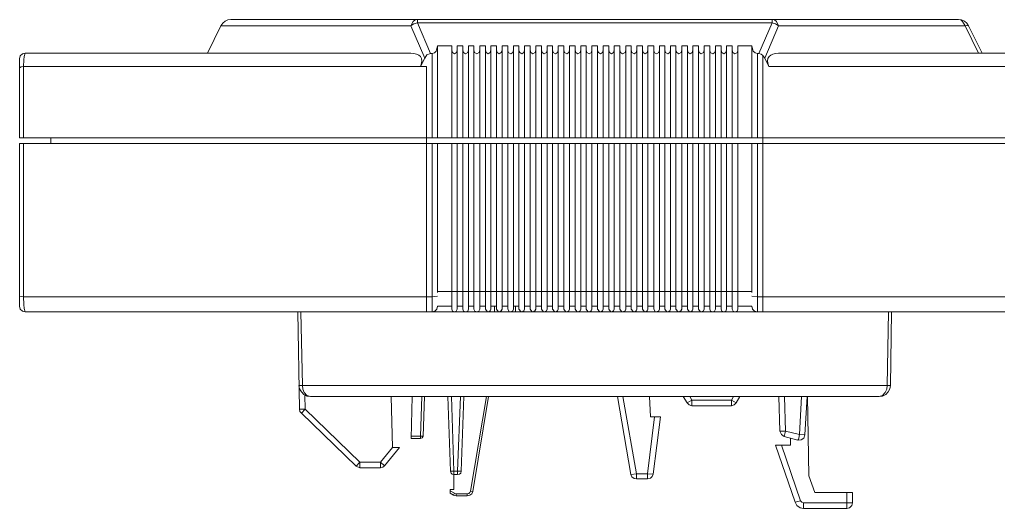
# Model space of a CAD drawing. Header units: millimetres. Extents: x -66 to 230, y -62 to 358.
# Drawn here: x 86.9 to 174.1, y 48.2 to 91.7 of the extents above; entities that cross this region are included whole.
import ezdxf

# ---------------------------------------------------------------- set-up
doc = ezdxf.new("R2010")
doc.units = ezdxf.units.MM

msp = doc.modelspace()

# ---------------------------------------------------------------- linework, layer by layer
at = {"color": 0, "lineweight": 0}
for points in [[(105.759, 91.685), (105.481, 91.655), (105.234, 91.531), (105.018, 91.377), (104.864, 91.13)], [(105.759, 91.685), (170.536, 91.685)], [(122.362, 91.685), (122.146, 91.655), (121.991, 91.5), (121.775, 91.13), (122.053, 91.315), (122.362, 91.408)], [(122.362, 91.408), (122.362, 91.685)], [(153.933, 91.685), (153.933, 91.408)], [(153.933, 91.408), (154.241, 91.315), (154.519, 91.13), (154.334, 91.5), (154.149, 91.655), (153.933, 91.685)], [(171.431, 91.13), (171.276, 91.377), (171.06, 91.531), (170.814, 91.655), (170.536, 91.685)], [(170.536, 91.685), (170.752, 91.655), (170.906, 91.5), (171.122, 91.13), (171.276, 91.161), (171.431, 91.13)], [(103.66, 88.692), (104.864, 91.13)], [(104.864, 91.13), (121.775, 91.13)], [(123.01, 88.26), (121.775, 91.13)], [(122.362, 91.408), (153.933, 91.408)], [(123.534, 88.661), (122.362, 91.408)], [(153.933, 91.408), (152.76, 88.661)], [(154.519, 91.13), (153.284, 88.26)], [(154.519, 91.13), (171.122, 91.13)], [(171.122, 91.13), (172.326, 88.692)], [(171.431, 91.13), (172.634, 88.692)], [(123.658, 88.661), (123.874, 88.723), (124.028, 88.877), (124.152, 89.34)], [(125.417, 89.34), (124.152, 89.34)], [(124.152, 89.34), (124.152, 81.162)], [(125.417, 89.34), (125.417, 81.162)], [(125.911, 88.97), (125.849, 88.754), (125.664, 88.63), (125.479, 88.754), (125.417, 88.97)], [(126.405, 89.34), (125.911, 89.34)], [(125.911, 89.34), (125.911, 81.162)], [(126.405, 89.34), (126.405, 81.162)], [(126.898, 88.97), (126.837, 88.754), (126.651, 88.63), (126.466, 88.754), (126.405, 88.97)], [(127.392, 89.34), (126.898, 89.34)], [(126.898, 89.34), (126.898, 81.162)], [(127.392, 89.34), (127.392, 81.162)], [(127.917, 88.97), (127.855, 88.754), (127.639, 88.63), (127.454, 88.754), (127.392, 88.97)], [(128.41, 89.34), (127.917, 89.34)], [(127.917, 89.34), (127.917, 81.162)], [(128.41, 89.34), (128.41, 81.162)], [(128.904, 88.97), (128.843, 88.754), (128.657, 88.63), (128.472, 88.754), (128.41, 88.97)], [(129.398, 89.34), (128.904, 89.34)], [(128.904, 89.34), (128.904, 81.162)], [(129.398, 89.34), (129.398, 81.162)], [(129.892, 88.97), (129.83, 88.754), (129.645, 88.63), (129.46, 88.754), (129.398, 88.97)], [(130.416, 89.34), (129.892, 89.34)], [(129.892, 89.34), (129.892, 81.162)], [(130.416, 89.34), (130.416, 81.162)], [(130.91, 88.97), (130.849, 88.754), (130.663, 88.63), (130.447, 88.754), (130.416, 88.97)], [(131.404, 89.34), (130.91, 89.34)], [(130.91, 89.34), (130.91, 81.162)], [(131.404, 89.34), (131.404, 81.162)], [(131.898, 88.97), (131.836, 88.754), (131.651, 88.63), (131.466, 88.754), (131.404, 88.97)], [(132.392, 89.34), (131.898, 89.34)], [(131.898, 89.34), (131.898, 81.162)], [(132.392, 89.34), (132.392, 81.162)], [(132.916, 88.97), (132.854, 88.754), (132.638, 88.63), (132.453, 88.754), (132.392, 88.97)], [(133.41, 89.34), (132.916, 89.34)], [(132.916, 89.34), (132.916, 81.162)], [(133.41, 89.34), (133.41, 81.162)], [(133.904, 88.97), (133.842, 88.754), (133.657, 88.63), (133.472, 88.754), (133.41, 88.97)], [(134.398, 89.34), (133.904, 89.34)], [(133.904, 89.34), (133.904, 81.162)], [(134.398, 89.34), (134.398, 81.162)], [(134.891, 88.97), (134.83, 88.754), (134.644, 88.63), (134.459, 88.754), (134.398, 88.97)], [(135.385, 89.34), (134.891, 89.34)], [(134.891, 89.34), (134.891, 81.162)], [(135.385, 89.34), (135.385, 81.162)], [(135.91, 88.97), (135.848, 88.754), (135.663, 88.63), (135.447, 88.754), (135.385, 88.97)], [(136.403, 89.34), (135.91, 89.34)], [(135.91, 89.34), (135.91, 81.162)], [(136.403, 89.34), (136.403, 81.162)], [(136.897, 88.97), (136.836, 88.754), (136.65, 88.63), (136.465, 88.754), (136.403, 88.97)], [(137.391, 89.34), (136.897, 89.34)], [(136.897, 89.34), (136.897, 81.162)], [(137.391, 89.34), (137.391, 81.162)], [(137.885, 88.97), (137.854, 88.754), (137.638, 88.63), (137.453, 88.754), (137.391, 88.97)], [(138.409, 89.34), (137.885, 89.34)], [(137.885, 89.34), (137.885, 81.162)], [(138.409, 89.34), (138.409, 81.162)], [(138.903, 88.97), (138.842, 88.754), (138.656, 88.63), (138.471, 88.754), (138.409, 88.97)], [(139.397, 89.34), (138.903, 89.34)], [(138.903, 89.34), (138.903, 81.162)], [(139.397, 89.34), (139.397, 81.162)], [(139.891, 88.97), (139.829, 88.754), (139.644, 88.63), (139.459, 88.754), (139.397, 88.97)], [(140.385, 89.34), (139.891, 89.34)], [(139.891, 89.34), (139.891, 81.162)], [(140.385, 89.34), (140.385, 81.162)], [(140.909, 88.97), (140.847, 88.754), (140.631, 88.63), (140.446, 88.754), (140.385, 88.97)], [(141.403, 89.34), (140.909, 89.34)], [(140.909, 89.34), (140.909, 81.162)], [(141.403, 89.34), (141.403, 81.162)], [(141.897, 88.97), (141.835, 88.754), (141.65, 88.63), (141.465, 88.754), (141.403, 88.97)], [(142.391, 89.34), (141.897, 89.34)], [(141.897, 89.34), (141.897, 81.162)], [(142.391, 89.34), (142.391, 81.162)], [(142.884, 88.97), (142.823, 88.754), (142.637, 88.63), (142.452, 88.754), (142.391, 88.97)], [(143.409, 89.34), (142.884, 89.34)], [(142.884, 89.34), (142.884, 81.162)], [(143.409, 89.34), (143.409, 81.162)], [(143.903, 88.97), (143.841, 88.754), (143.656, 88.63), (143.44, 88.754), (143.409, 88.97)], [(144.396, 89.34), (143.903, 89.34)], [(143.903, 89.34), (143.903, 81.162)], [(144.396, 89.34), (144.396, 81.162)], [(144.89, 88.97), (144.829, 88.754), (144.643, 88.63), (144.458, 88.754), (144.396, 88.97)], [(145.384, 89.34), (144.89, 89.34)], [(144.89, 89.34), (144.89, 81.162)], [(145.384, 89.34), (145.384, 81.162)], [(145.909, 88.97), (145.847, 88.754), (145.631, 88.63), (145.446, 88.754), (145.384, 88.97)], [(146.402, 89.34), (145.909, 89.34)], [(145.909, 89.34), (145.909, 81.162)], [(146.402, 89.34), (146.402, 81.162)], [(146.896, 88.97), (146.835, 88.754), (146.649, 88.63), (146.464, 88.754), (146.402, 88.97)], [(147.39, 89.34), (146.896, 89.34)], [(146.896, 89.34), (146.896, 81.162)], [(147.39, 89.34), (147.39, 81.162)], [(147.884, 88.97), (147.822, 88.754), (147.637, 88.63), (147.452, 88.754), (147.39, 88.97)], [(148.408, 89.34), (147.884, 89.34)], [(147.884, 89.34), (147.884, 81.162)], [(148.408, 89.34), (148.408, 81.162)], [(148.902, 88.97), (148.84, 88.754), (148.655, 88.63), (148.439, 88.754), (148.408, 88.97)], [(149.396, 89.34), (148.902, 89.34)], [(148.902, 89.34), (148.902, 81.162)], [(149.396, 89.34), (149.396, 81.162)], [(149.89, 88.97), (149.828, 88.754), (149.643, 88.63), (149.458, 88.754), (149.396, 88.97)], [(150.384, 89.34), (149.89, 89.34)], [(149.89, 89.34), (149.89, 81.162)], [(150.384, 89.34), (150.384, 81.162)], [(150.877, 88.97), (150.846, 88.754), (150.63, 88.63), (150.445, 88.754), (150.384, 88.97)], [(152.143, 89.34), (150.877, 89.34)], [(150.877, 89.34), (150.877, 81.162)], [(152.143, 89.34), (152.266, 88.877), (152.42, 88.723), (152.636, 88.661)], [(152.143, 81.162), (152.143, 89.34)], [(87.427, 88.692), (87.18, 88.63), (86.995, 88.445), (86.933, 88.198)], [(86.933, 81.162), (86.933, 88.198)], [(87.273, 87.519), (87.304, 88.106), (87.335, 88.414), (87.427, 88.692)], [(87.427, 88.692), (121.775, 88.692)], [(121.775, 88.692), (122.045, 88.673), (122.281, 88.617), (122.477, 88.524), (122.627, 88.395), (122.724, 88.229), (122.763, 88.028), (122.737, 87.791), (122.639, 87.519)], [(122.639, 87.519), (123.01, 88.26)], [(123.534, 88.661), (123.195, 88.538), (123.01, 88.26)], [(123.658, 88.661), (123.534, 88.661)], [(123.658, 81.162), (123.658, 88.661)], [(152.76, 88.661), (152.636, 88.661)], [(152.636, 88.661), (152.636, 81.162)], [(153.13, 88.476), (152.976, 88.599), (152.76, 88.661)], [(153.13, 88.476), (153.13, 65.67)], [(153.284, 88.26), (153.13, 88.476)], [(153.284, 88.26), (153.655, 87.519)], [(153.655, 87.519), (153.557, 87.791), (153.531, 88.028), (153.57, 88.229), (153.668, 88.395), (153.817, 88.524), (154.013, 88.617), (154.249, 88.673), (154.519, 88.692)], [(154.519, 88.692), (188.867, 88.692)], [(86.933, 87.396), (87.088, 87.488), (87.273, 87.519)], [(122.639, 87.519), (87.273, 87.519)], [(87.273, 81.162), (87.273, 87.519)], [(122.639, 87.519), (123.164, 87.519)], [(123.164, 87.519), (123.164, 65.67)], [(189.021, 87.519), (153.655, 87.519)], [(86.933, 81.162), (189.361, 81.162)], [(89.711, 81.162), (89.711, 80.668)], [(86.933, 66.163), (86.933, 80.668)], [(86.933, 80.668), (189.361, 80.668)], [(87.273, 66.997), (87.273, 80.668)], [(123.658, 80.668), (123.658, 65.67)], [(124.152, 67.49), (124.152, 80.668)], [(125.417, 65.916), (125.417, 80.668)], [(125.911, 65.916), (125.911, 80.668)], [(126.405, 65.916), (126.405, 80.668)], [(126.898, 65.916), (126.898, 80.668)], [(127.392, 65.916), (127.392, 80.668)], [(127.917, 65.916), (127.917, 80.668)], [(128.41, 65.916), (128.41, 80.668)], [(128.904, 65.916), (128.904, 80.668)], [(129.398, 65.916), (129.398, 80.668)], [(129.892, 65.916), (129.892, 80.668)], [(130.416, 65.916), (130.416, 80.668)], [(130.91, 65.916), (130.91, 80.668)], [(131.404, 65.916), (131.404, 80.668)], [(131.898, 65.916), (131.898, 80.668)], [(132.392, 65.916), (132.392, 80.668)], [(132.916, 65.916), (132.916, 80.668)], [(133.41, 65.916), (133.41, 80.668)], [(133.904, 65.916), (133.904, 80.668)], [(134.398, 65.916), (134.398, 80.668)], [(134.891, 65.916), (134.891, 80.668)], [(135.385, 65.916), (135.385, 80.668)], [(135.91, 65.916), (135.91, 80.668)], [(136.403, 65.916), (136.403, 80.668)], [(136.897, 65.916), (136.897, 80.668)], [(137.391, 65.916), (137.391, 80.668)], [(137.885, 65.916), (137.885, 80.668)], [(138.409, 65.916), (138.409, 80.668)], [(138.903, 65.916), (138.903, 80.668)], [(139.397, 65.916), (139.397, 80.668)], [(139.891, 65.916), (139.891, 80.668)], [(140.385, 65.916), (140.385, 80.668)], [(140.909, 65.916), (140.909, 80.668)], [(141.403, 65.916), (141.403, 80.668)], [(141.897, 65.916), (141.897, 80.668)], [(142.391, 65.916), (142.391, 80.668)], [(142.884, 65.916), (142.884, 80.668)], [(143.409, 65.916), (143.409, 80.668)], [(143.903, 65.916), (143.903, 80.668)], [(144.396, 65.916), (144.396, 80.668)], [(144.89, 65.916), (144.89, 80.668)], [(145.384, 65.916), (145.384, 80.668)], [(145.909, 65.916), (145.909, 80.668)], [(146.402, 65.916), (146.402, 80.668)], [(146.896, 65.916), (146.896, 80.668)], [(147.39, 65.916), (147.39, 80.668)], [(147.884, 65.916), (147.884, 80.668)], [(148.408, 65.916), (148.408, 80.668)], [(148.902, 65.916), (148.902, 80.668)], [(149.396, 65.916), (149.396, 80.668)], [(149.89, 65.916), (149.89, 80.668)], [(150.384, 65.916), (150.384, 80.668)], [(150.877, 65.916), (150.877, 80.668)], [(152.143, 80.668), (152.143, 67.49)], [(152.636, 80.668), (152.636, 65.67)], [(124.152, 67.49), (125.417, 67.49)], [(124.152, 67.398), (124.152, 67.49)], [(125.417, 67.49), (125.911, 67.49)], [(125.911, 67.49), (126.405, 67.49)], [(126.405, 67.49), (126.898, 67.49)], [(126.898, 67.49), (127.392, 67.49)], [(127.392, 67.49), (127.917, 67.49)], [(127.917, 67.49), (128.41, 67.49)], [(128.41, 67.49), (128.904, 67.49)], [(128.904, 67.49), (129.398, 67.49)], [(129.398, 67.49), (129.892, 67.49)], [(129.892, 67.49), (130.416, 67.49)], [(130.416, 67.49), (130.91, 67.49)], [(130.91, 67.49), (131.404, 67.49)], [(131.404, 67.49), (131.898, 67.49)], [(131.898, 67.49), (132.392, 67.49)], [(132.392, 67.49), (132.916, 67.49)], [(132.916, 67.49), (133.41, 67.49)], [(133.41, 67.49), (133.904, 67.49)], [(133.904, 67.49), (134.398, 67.49)], [(134.398, 67.49), (134.891, 67.49)], [(134.891, 67.49), (135.385, 67.49)], [(135.385, 67.49), (135.91, 67.49)], [(135.91, 67.49), (136.403, 67.49)], [(136.403, 67.49), (136.897, 67.49)], [(136.897, 67.49), (137.391, 67.49)], [(137.391, 67.49), (137.885, 67.49)], [(137.885, 67.49), (138.409, 67.49)], [(138.409, 67.49), (138.903, 67.49)], [(138.903, 67.49), (139.397, 67.49)], [(139.397, 67.49), (139.891, 67.49)], [(139.891, 67.49), (140.385, 67.49)], [(140.385, 67.49), (140.909, 67.49)], [(140.909, 67.49), (141.403, 67.49)], [(141.403, 67.49), (141.897, 67.49)], [(141.897, 67.49), (142.391, 67.49)], [(142.391, 67.49), (142.884, 67.49)], [(142.884, 67.49), (143.409, 67.49)], [(143.409, 67.49), (143.903, 67.49)], [(143.903, 67.49), (144.396, 67.49)], [(144.396, 67.49), (144.89, 67.49)], [(144.89, 67.49), (145.384, 67.49)], [(145.384, 67.49), (145.909, 67.49)], [(145.909, 67.49), (146.402, 67.49)], [(146.402, 67.49), (146.896, 67.49)], [(146.896, 67.49), (147.39, 67.49)], [(147.39, 67.49), (147.884, 67.49)], [(147.884, 67.49), (148.408, 67.49)], [(148.408, 67.49), (148.902, 67.49)], [(148.902, 67.49), (149.396, 67.49)], [(149.396, 67.49), (149.89, 67.49)], [(149.89, 67.49), (150.384, 67.49)], [(150.384, 67.49), (150.877, 67.49)], [(150.877, 67.49), (152.143, 67.49)], [(152.143, 67.49), (152.143, 67.398)], [(86.933, 67.058), (87.273, 66.997)], [(123.658, 66.997), (87.273, 66.997)], [(87.427, 65.67), (87.335, 65.978), (87.304, 66.318), (87.273, 66.997)], [(124.152, 67.058), (123.658, 66.997)], [(152.143, 67.058), (152.636, 66.997)], [(189.021, 66.997), (152.636, 66.997)], [(86.933, 66.163), (86.995, 65.916), (87.18, 65.731), (87.427, 65.67)], [(188.867, 65.67), (87.427, 65.67)], [(111.715, 65.67), (111.869, 56.998)], [(112.116, 59.127), (111.992, 65.67)], [(123.658, 65.67), (123.905, 65.731), (124.09, 65.916), (124.152, 66.163)], [(124.152, 66.163), (125.417, 66.163)], [(125.417, 65.916), (125.479, 65.731), (125.664, 65.67), (125.818, 65.731), (125.911, 65.916)], [(125.911, 66.163), (126.405, 66.163)], [(126.405, 65.916), (126.466, 65.731), (126.651, 65.67), (126.837, 65.731), (126.898, 65.916)], [(126.898, 66.163), (127.392, 66.163)], [(127.392, 65.916), (127.485, 65.731), (127.639, 65.67), (127.824, 65.731), (127.917, 65.916)], [(127.917, 66.163), (128.41, 66.163)], [(128.41, 65.916), (128.565, 65.7)], [(128.688, 65.67), (128.843, 65.762), (128.904, 65.916)], [(128.904, 66.163), (129.398, 66.163)], [(129.213, 65.67), (129.213, 66.163)], [(129.398, 65.916), (129.552, 65.7)], [(129.676, 65.67), (129.83, 65.762), (129.892, 65.916)], [(129.892, 66.163), (130.416, 66.163)], [(130.416, 65.916), (130.54, 65.7)], [(130.663, 65.67), (130.849, 65.762), (130.91, 65.916)], [(130.91, 66.163), (131.404, 66.163)], [(131.095, 65.67), (131.095, 66.163)], [(131.404, 65.916), (131.558, 65.7)], [(131.682, 65.67), (131.836, 65.762), (131.898, 65.916)], [(131.898, 66.163), (132.392, 66.163)], [(132.392, 65.916), (132.546, 65.7)], [(132.669, 65.67), (132.824, 65.762), (132.916, 65.916)], [(132.916, 66.163), (133.41, 66.163)], [(133.41, 65.916), (133.564, 65.7)], [(133.688, 65.67), (133.842, 65.762), (133.904, 65.916)], [(133.904, 66.163), (134.398, 66.163)], [(134.398, 65.916), (134.552, 65.7)], [(134.675, 65.67), (134.83, 65.762), (134.891, 65.916)], [(134.891, 66.163), (135.385, 66.163)], [(135.385, 65.916), (135.539, 65.7)], [(135.663, 65.67), (135.848, 65.762), (135.91, 65.916)], [(135.91, 66.163), (136.403, 66.163)], [(136.403, 65.916), (136.558, 65.7)], [(136.681, 65.67), (136.836, 65.762), (136.897, 65.916)], [(136.897, 66.163), (137.391, 66.163)], [(137.391, 65.916), (137.545, 65.7)], [(137.669, 65.67), (137.823, 65.762), (137.885, 65.916)], [(137.885, 66.163), (138.409, 66.163)], [(138.409, 65.916), (138.564, 65.7)], [(138.687, 65.67), (138.842, 65.762), (138.903, 65.916)], [(138.903, 66.163), (139.397, 66.163)], [(139.397, 65.916), (139.551, 65.7)], [(139.675, 65.67), (139.829, 65.762), (139.891, 65.916)], [(139.891, 66.163), (140.385, 66.163)], [(140.385, 65.916), (140.539, 65.7)], [(140.662, 65.67), (140.847, 65.762), (140.909, 65.916)], [(140.909, 66.163), (141.403, 66.163)], [(141.403, 65.916), (141.557, 65.7)], [(141.681, 65.67), (141.835, 65.762), (141.897, 65.916)], [(141.897, 66.163), (142.391, 66.163)], [(142.391, 65.916), (142.545, 65.7)], [(142.668, 65.67), (142.823, 65.762), (142.884, 65.916)], [(142.884, 66.163), (143.409, 66.163)], [(143.409, 65.916), (143.532, 65.7)], [(143.656, 65.67), (143.841, 65.762), (143.903, 65.916)], [(143.903, 66.163), (144.396, 66.163)], [(144.396, 65.916), (144.551, 65.7)], [(144.674, 65.67), (144.829, 65.762), (144.89, 65.916)], [(144.89, 66.163), (145.384, 66.163)], [(145.384, 65.916), (145.538, 65.7)], [(145.662, 65.67), (145.816, 65.762), (145.909, 65.916)], [(145.909, 66.163), (146.402, 66.163)], [(146.402, 65.916), (146.557, 65.7)], [(146.68, 65.67), (146.835, 65.762), (146.896, 65.916)], [(146.896, 66.163), (147.39, 66.163)], [(147.39, 65.916), (147.544, 65.7)], [(147.668, 65.67), (147.822, 65.762), (147.884, 65.916)], [(147.884, 66.163), (148.408, 66.163)], [(148.408, 65.916), (148.47, 65.731), (148.655, 65.67), (148.81, 65.731), (148.902, 65.916)], [(148.902, 66.163), (149.396, 66.163)], [(149.396, 65.916), (149.458, 65.731), (149.643, 65.67), (149.828, 65.731), (149.89, 65.916)], [(149.89, 66.163), (150.384, 66.163)], [(150.384, 65.916), (150.476, 65.731), (150.63, 65.67), (150.816, 65.731), (150.877, 65.916)], [(150.877, 66.163), (152.143, 66.163)], [(152.143, 66.163), (152.204, 65.916), (152.389, 65.731), (152.636, 65.67)], [(164.302, 65.67), (164.178, 59.127)], [(164.487, 59.127), (164.58, 65.67)], [(111.807, 59.127), (111.869, 58.818), (112.023, 58.541), (112.239, 58.325), (112.517, 58.17), (112.826, 58.139)], [(112.116, 59.127), (111.807, 59.127)], [(112.116, 59.127), (164.178, 59.127)], [(112.116, 59.127), (112.147, 58.788), (112.27, 58.479), (112.517, 58.232), (112.826, 58.139)], [(163.469, 58.139), (163.777, 58.17), (164.055, 58.325), (164.271, 58.541), (164.425, 58.818), (164.487, 59.127)], [(164.178, 59.127), (164.148, 58.788), (164.024, 58.479), (163.777, 58.232), (163.469, 58.139)], [(164.487, 59.127), (164.178, 59.127)], [(112.363, 56.998), (112.332, 58.263)], [(163.469, 58.139), (112.826, 58.139)], [(120.016, 58.139), (120.14, 53.603)], [(121.899, 58.139), (121.806, 54.405)], [(122.763, 58.139), (122.639, 54.59)], [(122.856, 54.59), (122.979, 58.139)], [(125.078, 58.139), (125.294, 51.474)], [(125.602, 51.474), (125.386, 58.139)], [(126.189, 58.139), (125.942, 51.474)], [(126.25, 51.474), (126.497, 58.139)], [(128.503, 58.139), (127.083, 49.714)], [(127.299, 49.684), (128.688, 58.139)], [(140.169, 58.139), (141.372, 51.196)], [(141.866, 51.257), (140.662, 58.139)], [(143.1, 56.319), (143.039, 58.139)], [(146.032, 58.139), (146.372, 57.584)], [(146.372, 57.584), (146.804, 57.8)], [(146.372, 57.584), (146.557, 57.399), (146.804, 57.306)], [(146.804, 57.8), (146.618, 58.139)], [(146.804, 57.8), (146.804, 57.337)], [(146.804, 57.8), (150.322, 57.8)], [(150.507, 58.139), (150.322, 57.8)], [(150.322, 57.306), (150.322, 57.8)], [(150.322, 57.8), (150.754, 57.584)], [(150.322, 57.306), (150.569, 57.399), (150.754, 57.584)], [(150.754, 57.584), (151.062, 58.139)], [(154.55, 58.139), (154.642, 55.053)], [(155.136, 55.053), (155.044, 58.139)], [(156.556, 58.139), (156.371, 54.745)], [(156.864, 54.714), (157.05, 58.139)], [(157.08, 58.139), (157.204, 51.072)], [(111.869, 56.998), (111.9, 56.812), (112.023, 56.658)], [(111.869, 56.998), (112.332, 56.998)], [(112.363, 56.998), (112.023, 56.658)], [(112.023, 56.658), (116.899, 51.936)], [(112.332, 56.998), (112.363, 56.998)], [(117.239, 52.276), (112.363, 56.998)], [(150.322, 57.306), (146.804, 57.306)], [(143.471, 56.319), (142.853, 51.257)], [(143.1, 56.319), (143.995, 56.319)], [(143.347, 51.227), (143.995, 56.319)], [(154.642, 55.053), (154.766, 54.745), (155.013, 54.56)], [(154.642, 55.053), (155.136, 55.053), (155.013, 54.56)], [(156.371, 54.745), (155.136, 55.053)], [(121.806, 54.59), (122.639, 54.59)], [(122.639, 54.405), (121.806, 54.405)], [(122.639, 54.405), (122.639, 54.59)], [(122.639, 54.405), (122.794, 54.467), (122.856, 54.59)], [(122.639, 54.59), (122.856, 54.59)], [(156.247, 54.251), (155.013, 54.56)], [(155.568, 54.436), (155.568, 53.788)], [(156.247, 54.251), (156.525, 54.282), (156.772, 54.436), (156.864, 54.714)], [(156.247, 54.251), (156.278, 54.344), (156.309, 54.436)], [(156.309, 54.436), (156.371, 54.745)], [(156.371, 54.745), (156.864, 54.714)], [(120.14, 53.603), (119.06, 52.276)], [(119.43, 51.967), (120.757, 53.603)], [(120.14, 53.603), (120.757, 53.603)], [(154.241, 53.788), (156, 48.727)], [(154.241, 53.788), (155.568, 53.788)], [(156.463, 48.85), (154.766, 53.788)], [(116.899, 51.936), (117.239, 52.276)], [(116.899, 51.936), (117.239, 51.782)], [(117.239, 52.276), (117.239, 51.782)], [(117.239, 52.276), (119.06, 52.276)], [(119.06, 51.782), (117.239, 51.782)], [(119.06, 51.782), (119.06, 52.276)], [(119.06, 52.276), (119.43, 51.967)], [(119.06, 51.782), (119.276, 51.844), (119.43, 51.967)], [(125.294, 51.474), (125.355, 51.319), (125.448, 51.227), (125.602, 51.196)], [(125.294, 51.474), (125.602, 51.474)], [(125.602, 51.474), (125.602, 51.196)], [(125.602, 51.474), (125.942, 51.474)], [(125.942, 51.196), (125.942, 51.474)], [(125.942, 51.196), (126.096, 51.227), (126.219, 51.319), (126.25, 51.474)], [(125.942, 51.474), (126.25, 51.474)], [(125.602, 49.869), (125.602, 51.196)], [(125.942, 51.196), (125.602, 51.196)], [(141.372, 51.196), (141.866, 51.257)], [(141.372, 51.196), (141.465, 50.98), (141.65, 50.825), (141.866, 50.795)], [(141.866, 51.257), (141.866, 50.795)], [(141.866, 51.257), (142.853, 51.257)], [(142.853, 50.795), (141.866, 50.795)], [(142.853, 50.795), (142.853, 51.257)], [(142.853, 51.257), (143.347, 51.227)], [(142.853, 50.795), (143.1, 50.856), (143.255, 51.011), (143.347, 51.227)], [(157.204, 51.072), (157.759, 49.591)], [(125.263, 49.529), (125.263, 49.869)], [(125.263, 49.869), (125.602, 49.869)], [(125.664, 49.529), (125.263, 49.745)], [(126.775, 49.468), (126.929, 49.498), (127.022, 49.591), (127.083, 49.714)], [(126.775, 49.282), (127.022, 49.344), (127.207, 49.468), (127.299, 49.684)], [(127.083, 49.714), (127.299, 49.684)], [(125.571, 49.344), (125.263, 49.529)], [(125.571, 49.344), (125.664, 49.529)], [(125.571, 49.344), (125.818, 49.282)], [(125.664, 49.529), (125.818, 49.468)], [(125.818, 49.468), (125.818, 49.282)], [(125.818, 49.468), (126.775, 49.468)], [(126.775, 49.282), (125.818, 49.282)], [(126.775, 49.282), (126.775, 49.468)], [(156.463, 48.85), (156, 48.727)], [(156.463, 48.85), (156.587, 48.727), (156.741, 48.665)], [(157.759, 49.591), (161.092, 49.591)], [(160.599, 48.171), (160.599, 49.591)], [(161.092, 48.665), (161.092, 49.591)], [(156, 48.727), (156.155, 48.418), (156.432, 48.233), (156.741, 48.171)], [(156.741, 48.665), (160.599, 48.665)], [(156.741, 48.665), (156.741, 48.171)], [(160.599, 48.171), (156.741, 48.171)], [(160.599, 48.171), (160.845, 48.233), (161.031, 48.418), (161.092, 48.665)], [(160.599, 48.665), (161.092, 48.665)]]:
    msp.add_lwpolyline(points, dxfattribs=at)

doc.saveas('drawing.dxf')
